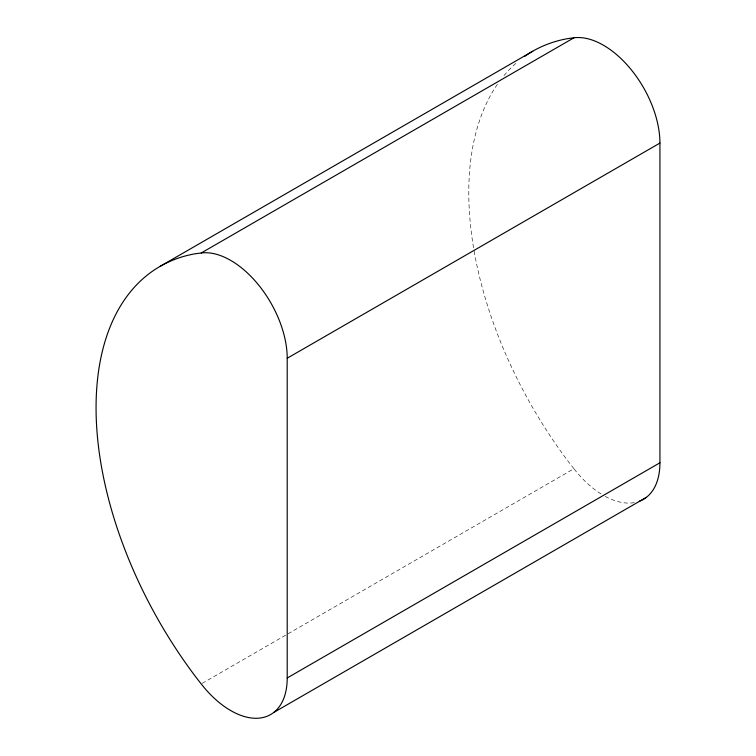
<?xml version="1.0" encoding="UTF-8"?>
<svg xmlns="http://www.w3.org/2000/svg" width="756" height="756" viewBox="0 0 756 756"><rect width="100%" height="100%" fill="white"/><g stroke="black" fill="none" stroke-linecap="round" stroke-linejoin="round"><path stroke-width="0.57" stroke-dasharray="3.78 2.83" d="M202.23 683.339L286.987 634.407M288.008 633.821L573.927 468.739A79.89 46.125 60 0 0 601.436 494.188M573.927 468.739L568.191 461.368A308.731 178.246 60 0 1 473.927 249.934M634.246 502.627A79.89 46.125 60 0 1 604.327 495.898M473.549 247.732A308.731 178.246 60 0 1 497.401 84.322M504.006 75.609A308.731 178.246 60 0 1 517.435 62.011"/><path stroke-width="1.13" d="M160.007 266.424L532.725 51.238M659.931 462.776L287.214 677.962A79.89 46.125 60 0 1 258.325 718.2A79.89 46.125 60 0 1 201.209 683.925L195.473 676.554A308.731 178.246 60 0 1 195.473 253.732L201.209 252.986L573.927 37.8A79.89 46.125 60 0 1 631.043 69.486A79.89 46.125 60 0 1 659.931 143.073L659.931 462.776A79.89 46.125 60 0 1 639.283 501.275M287.214 677.962L287.214 358.259L659.931 143.073M273.681 712.511L646.399 497.325M573.927 37.8L568.191 38.547A308.731 178.246 60 0 0 524.853 56.265M201.209 252.986A79.89 46.125 60 0 1 258.325 284.672A79.89 46.125 60 0 1 287.214 358.259"/></g></svg>
